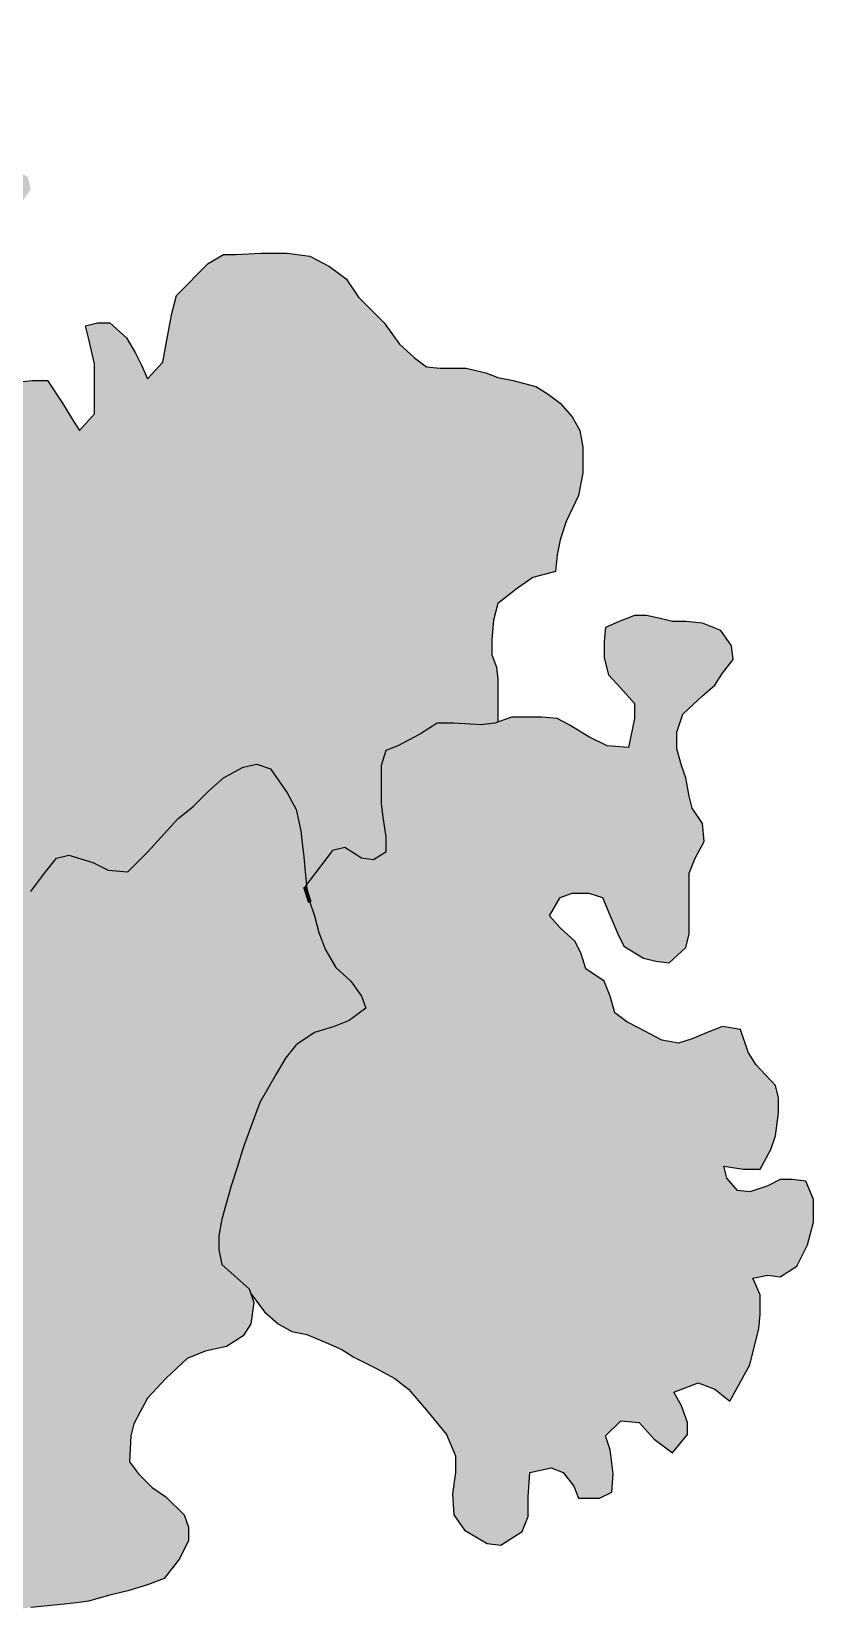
# Model space of a CAD drawing. Header units: millimetres. Extents: x 0 to 59350, y 0 to 29700.
# Drawn here: x 30339 to 31292, y 23905 to 25829 of the extents above; entities that cross this region are included whole.
import ezdxf

# ---------------------------------------------------------------- set-up
doc = ezdxf.new("R2010")
doc.units = ezdxf.units.MM
doc.linetypes.add('PUNKT2_S9', pattern=[1, 0, -1])
doc.layers.add('Standard', color=7, linetype='Continuous', lineweight=25)

msp = doc.modelspace()

# ---------------------------------------------------------------- hatches: boundary and pattern name
at = {"layer": 'Standard', "linetype": 'PUNKT2_S9', "lineweight": 25}
for color, points in [(7, [(30208.7, 24745.8), (30240.1, 24734.7), (30260.5, 24732.9), (30280.8, 24732.9), (30301.1, 24740.2), (30317.7, 24756.9), (30338, 24780.9), (30354.7, 24803.1), (30369.5, 24821.6), (30384.3, 24825.2), (30413.8, 24816.1), (30432.3, 24806.8), (30456.3, 24804.9), (30480.3, 24828.9), (30500.7, 24851.2), (30517.3, 24869.6), (30535.8, 24884.5), (30554.3, 24902.8), (30572.8, 24919.6), (30596.7, 24932.4), (30613.4, 24936.1), (30630, 24930.6), (30650.3, 24901), (30661.5, 24880.8), (30667, 24854.9), (30668.8, 24840), (30670.7, 24823.4), (30672.5, 24804.9), (30673.9, 24789.2), (30705.8, 24830.8), (30720.6, 24834.5), (30740.9, 24821.6), (30755.7, 24819.7), (30770.5, 24828.9), (30770.5, 24847.5), (30766.8, 24871.4), (30764.9, 24888.1), (30764.9, 24934.3), (30770.5, 24952.8), (30785.2, 24958.4), (30813, 24973.1), (30833.3, 24986.1), (30853.6, 24986.1), (30886.9, 24984.1), (30903.5, 24986.1), (30907.2, 24987.4), (30907.2, 25039.6), (30905.4, 25054.3), (30899.8, 25069.2), (30899.8, 25087.6), (30901.7, 25111.7), (30907.2, 25132), (30931.2, 25150.5), (30949.7, 25163.4), (30977.4, 25170.8), (30979.3, 25191.1), (30983, 25209.6), (30990.4, 25231.8), (31005.2, 25263.3), (31010.7, 25290.9), (31010.7, 25322.3), (31007, 25342.7), (30997.8, 25359.3), (30983, 25375.9), (30968.2, 25387), (30953.4, 25396.2), (30925.7, 25403.7), (30907.2, 25407.4), (30892.4, 25412.9), (30868.4, 25418.4), (30837, 25418.4), (30820.3, 25420.3), (30805.6, 25431.3), (30787.1, 25448), (30768.6, 25473.9), (30753.8, 25488.6), (30737.2, 25505.2), (30722.4, 25527.4), (30702.1, 25542.3), (30678.1, 25555.2), (30650.3, 25558.9), (30618.9, 25558.9), (30587.6, 25557), (30572.8, 25557), (30554.3, 25546), (30515.4, 25507.2), (30509.9, 25485), (30504.4, 25457.2), (30498.9, 25425.8), (30480.3, 25405.5), (30473, 25422.1), (30465.6, 25437), (30454.5, 25455.4), (30434.2, 25473.9), (30419.4, 25473.9), (30404.6, 25470.1), (30408.3, 25455.4), (30415.7, 25423.9), (30415.7, 25363), (30397.2, 25342.7), (30388, 25357.4), (30376.8, 25375.9), (30358.4, 25403.7), (30339.9, 25403.7), (30323.3, 25401.9), (30306.6, 25396.2), (30284.5, 25375.9), (30262.3, 25348.2), (30260.5, 25311.2), (30275.3, 25303.9), (30293.7, 25303.9), (30312.2, 25289.1), (30317.7, 25268.8), (30315.9, 25233.7), (30301.1, 25209.6), (30277.1, 25226.2), (30264.1, 25241), (30247.5, 25250.3), (30223.5, 25261.3), (30199.5, 25272.4), (30182.8, 25283.5), (30168, 25290.9), (30153.3, 25305.7), (30144, 25322.3), (30142.2, 25339), (30142.2, 25374.1), (30136.7, 25398.1), (30134.8, 25412.9), (30134.8, 25437), (30140.4, 25483.1), (30149.6, 25497.8), (30164.4, 25503.4), (30181, 25503.4), (30210.6, 25507.2), (30214.3, 25529.3), (30193.9, 25536.6), (30171.8, 25551.5), (30171.8, 25592.1), (30181, 25625.4), (30195.8, 25630.9), (30217.9, 25630.9), (30236.4, 25625.4), (30264.1, 25621.7), (30293.7, 25616.2), (30323.3, 25616.2), (30338, 25636.4), (30334.4, 25651.3), (30308.5, 25667.9), (30288.2, 25675.2), (30271.5, 25682.7), (30245.7, 25686.4), (30227.2, 25704.8), (30217.9, 25723.3), (30217.9, 25745.5), (30225.3, 25767.7), (30236.4, 25786.2), (30238.3, 25806.5), (30227.2, 25821.3), (30206.9, 25813.9), (30192.1, 25813.9), (30177.3, 25819.5), (30160.7, 25826.8), (30134.8, 25828.7), (30114.4, 25828.7), (30096, 25823.1), (30079.3, 25817.5), (30060.9, 25804.6), (30040.5, 25791.7), (30009.1, 25788), (29985.1, 25789.9), (29966.6, 25784.4), (29948.2, 25776.9), (29933.4, 25760.3), (29914.9, 25738.1), (29890.8, 25734.4), (29872.4, 25741.8), (29857.6, 25754.8), (29842.9, 25765.8), (29824.4, 25778.7), (29807.8, 25788), (29789.3, 25795.4), (29767.1, 25799.1), (29735.7, 25799.1), (29713.5, 25795.4), (29696.8, 25784.4), (29687.6, 25767.7), (29685.8, 25751.1), (29685.8, 25736.3), (29696.8, 25721.5), (29719, 25712.2), (29737.5, 25706.7), (29761.5, 25695.6), (29769, 25680.7), (29770.8, 25658.7), (29759.7, 25629.1), (29717.2, 25629.1), (29682, 25621.7), (29682, 25547.8), (29685.8, 25521.9), (29700.6, 25499.7), (29715.3, 25486.8), (29737.5, 25468.3), (29746.7, 25448), (29739.4, 25416.6), (29724.6, 25423.9), (29704.2, 25422.1), (29687.6, 25399.9), (29678.4, 25383.3), (29667.3, 25351.9), (29663.6, 25337.2), (29646.9, 25335.3), (29624.8, 25335.3), (29600.8, 25329.7), (29578.6, 25316.8), (29563.8, 25300.2), (29563.8, 25283.5), (29571.2, 25261.3), (29580.5, 25239.2), (29584.2, 25224.4), (29584.2, 25187.4), (29580.5, 25172.7), (29571.2, 25148.6), (29563.8, 25128.3), (29563.8, 25082.1), (29582.3, 25054.3), (29595.2, 25037.8), (29613.7, 25015.5), (29622.9, 24991.6), (29622.9, 24974.9), (29617.4, 24930.6), (29597.1, 24908.4), (29580.5, 24895.5), (29580.5, 24880.8), (29593.3, 24853), (29608.1, 24827.1), (29622.9, 24810.4), (29652.5, 24803.1), (29652.5, 24771.7), (29654.4, 24756.9), (29658.1, 24738.4), (29661.7, 24721.8), (29663.6, 24705.1), (29665.5, 24684.8), (29667.3, 24670), (29669.1, 24655.3), (29671, 24633), (29685.8, 24653.4), (29698.7, 24677.4), (29707.9, 24703.3), (29715.3, 24718.1), (29726.4, 24732.9), (29758.9, 24737.3), (29781.8, 24736.5), (29763.4, 24723.6), (29743, 24701.4), (29730.1, 24686.7), (29732, 24670), (29748.6, 24668.2), (29767.1, 24668.2), (29781.8, 24664.5), (29802.2, 24655.3), (29836.8, 24632.2), (29855.7, 24649.7), (29870.5, 24653.4), (29887.2, 24653.4), (29911.2, 24649.7), (29929.7, 24636.7), (29955.6, 24627.5), (30007.3, 24622), (30029.5, 24631.2), (30053.5, 24655.3), (30068.3, 24675.6), (30083.1, 24688.5), (30097.8, 24701.4), (30116.3, 24705.1), (30132.9, 24705.1), (30153.3, 24719.9), (30169.9, 24742.2), (30184.7, 24753.2)]), (7, [(31064.3, 24622), (31049.5, 24633), (31043.9, 24653.4), (31036.5, 24671.8), (31014.4, 24686.7), (31008.8, 24705.1), (31001.4, 24719.9), (30983, 24736.5), (30970, 24751.3), (30983, 24773.5), (30997.8, 24779.1), (31018.1, 24779.1), (31034.7, 24773.5), (31043.9, 24751.3), (31053.2, 24729.2), (31060.6, 24714.4), (31084.6, 24699.6), (31099.4, 24695.9), (31116, 24694.1), (31136.3, 24712.6), (31140, 24729.2), (31140, 24803.1), (31147.4, 24821.6), (31158.5, 24841.9), (31156.6, 24864), (31143.8, 24882.6), (31140, 24897.3), (31136.3, 24919.6), (31130.8, 24934.3), (31125.3, 24954.7), (31125.3, 24974.9), (31132.6, 24997.1), (31156.6, 25019.2), (31171.4, 25032.3), (31180.7, 25047), (31193.6, 25063.7), (31191.7, 25080.2), (31178.9, 25098.8), (31156.6, 25108), (31136.3, 25109.8), (31119.7, 25109.8), (31104.9, 25113.5), (31088.3, 25117.2), (31073.5, 25117.2), (31055.1, 25109.8), (31038.4, 25102.5), (31036.5, 25085.7), (31036.5, 25065.5), (31042.1, 25045.1), (31056.9, 25028.6), (31073.5, 25010), (31073.5, 24991.6), (31066.1, 24956.5), (31040.3, 24958.4), (31018.1, 24969.4), (30994.1, 24984.1), (30979.3, 24991.6), (30960.8, 24993.5), (30923.8, 24993.5), (30903.5, 24986.1), (30886.9, 24984.1), (30853.6, 24986.1), (30833.3, 24986.1), (30813, 24973.1), (30785.2, 24958.4), (30770.5, 24952.8), (30764.9, 24934.3), (30764.9, 24888.1), (30766.8, 24871.4), (30770.5, 24847.5), (30770.5, 24828.9), (30755.7, 24819.7), (30740.9, 24821.6), (30720.6, 24834.5), (30705.8, 24830.8), (30673.9, 24789.2), (30674.4, 24784.6), (30678.1, 24768), (30683.6, 24751.3), (30689.1, 24731), (30696.6, 24710.7), (30709.5, 24688.5), (30728, 24671.8), (30740.9, 24653.4), (30746.4, 24638.7), (30726.1, 24623.9), (30707.7, 24616.5), (30683.6, 24609.1), (30661.5, 24594.3), (30648.5, 24577.7), (30637.4, 24559.1), (30617.1, 24524), (30606, 24494.4), (30596.7, 24468.7), (30589.4, 24444.6), (30582, 24422.4), (30576.4, 24402.1), (30570.9, 24381.7), (30567.2, 24361.5), (30567.2, 24344.8), (30570.9, 24326.4), (30589.4, 24309.7), (30604.2, 24296.8), (30606, 24291.2), (30622.7, 24269), (30639.3, 24254.2), (30655.9, 24245), (30674.4, 24241.3), (30700.3, 24230.2), (30716.9, 24222.9), (30731.7, 24213.6), (30757.5, 24200.7), (30781.6, 24187.8), (30798.2, 24174.8), (30820.3, 24148.9), (30844.4, 24119.4), (30855.5, 24093.5), (30855.5, 24073.2), (30851.8, 24047.2), (30853.6, 24021.5), (30866.6, 24002.9), (30894.2, 23986.4), (30910.9, 23984.5), (30936.8, 24001.1), (30944.2, 24019.6), (30944.2, 24043.6), (30946, 24073.2), (30971.9, 24078.7), (30986.7, 24073.2), (30999.6, 24056.6), (31005.2, 24041.7), (31031, 24041.7), (31045.8, 24049.2), (31047.6, 24071.3), (31043.9, 24100.9), (31038.4, 24117.6), (31056.9, 24136), (31079.1, 24134.2), (31097.5, 24113.8), (31119.7, 24097.2), (31138.2, 24119.4), (31138.2, 24134.2), (31130.8, 24154.5), (31121.5, 24171.1), (31151.1, 24182.2), (31171.4, 24174.8), (31189.9, 24160), (31214, 24204.4), (31225, 24248.7), (31226.9, 24265.4), (31226.9, 24289.5), (31217.7, 24309.7), (31236.1, 24313.4), (31250.9, 24311.5), (31271.2, 24324.6), (31284.2, 24350.3), (31291.6, 24378.1), (31291.6, 24405.8), (31282.3, 24427.9), (31265.7, 24429.9), (31250.9, 24429.9), (31236.1, 24422.4), (31214, 24415), (31199.2, 24416.8), (31186.2, 24431.7), (31182.6, 24446.4), (31206.5, 24442.8), (31226.9, 24442.8), (31239.8, 24466.8), (31245.3, 24483.4), (31249.1, 24511.2), (31249.1, 24529.5), (31245.3, 24544.4), (31221.3, 24570.3), (31212.1, 24585.1), (31202.9, 24612.8), (31180.7, 24616.5), (31162.2, 24609.1), (31143.8, 24601.6), (31127.1, 24596.1), (31106.8, 24599.8), (31079.1, 24614.6)]), (96, [(30132.9, 24705.1), (30116.3, 24705.1), (30097.8, 24701.4), (30083.1, 24688.5), (30068.3, 24675.6), (30053.5, 24655.3), (30029.5, 24631.2), (30007.3, 24622), (29955.6, 24627.5), (29929.7, 24636.7), (29911.2, 24649.7), (29887.2, 24653.4), (29870.5, 24653.4), (29855.7, 24649.7), (29831.7, 24627.5), (29820.6, 24605.4), (29813.3, 24586.9), (29807.8, 24564.7), (29802.2, 24542.6), (29793, 24518.5), (29778.2, 24524), (29757.8, 24535.2), (29737.5, 24546.3), (29722.7, 24544.4), (29704.2, 24524), (29695, 24505.6), (29691.3, 24485.2), (29693.2, 24465), (29704.2, 24450.1), (29713.5, 24429.9), (29713.5, 24413.2), (29709.8, 24394.8), (29702.4, 24376.2), (29700.6, 24359.7), (29700.6, 24342.9), (29717.2, 24326.4), (29739.4, 24309.7), (29759.7, 24298.6), (29778.2, 24300.5), (29800.3, 24306), (29820.6, 24318.9), (29837.3, 24335.6), (29850.2, 24350.3), (29876.9, 24369.8), (29935.2, 24348.5), (29950, 24344.8), (29968.5, 24330.1), (29987, 24313.4), (30003.6, 24291.3), (30014.7, 24272.7), (30025.8, 24248.7), (30029.5, 24226.6), (30029.5, 24197), (30033.2, 24176.7), (30038.7, 24158.2), (30057.2, 24143.4), (30072, 24137.9), (30088.6, 24130.5), (30110.8, 24115.6), (30123.7, 24099.1), (30138.5, 24080.5), (30151.4, 24064), (30160.7, 24049.2), (30171.8, 24027), (30179.2, 24002.9), (30192.1, 23988.2), (30203.1, 23971.5), (30214.3, 23953.1), (30232.7, 23936.4), (30247.5, 23925.3), (30271.5, 23916.2), (30291.9, 23906.8), (30310.4, 23905), (30338, 23908.8), (30358.4, 23910.6), (30378.7, 23912.5), (30393.5, 23914.3), (30408.3, 23916.2), (30434.2, 23923.5), (30456.3, 23929), (30480.3, 23936.4), (30500.7, 23943.9), (30519.2, 23967.8), (30530.2, 23990.1), (30530.2, 24006.6), (30524.7, 24021.5), (30502.5, 24043.6), (30485.9, 24054.7), (30469.3, 24071.3), (30458.2, 24086.1), (30460, 24117.6), (30463.7, 24132.3), (30471.1, 24147.1), (30480.3, 24163.7), (30502.5, 24187.8), (30528.4, 24211.8), (30550.6, 24221.1), (30576.4, 24226.6), (30596.7, 24239.5), (30606, 24254.2), (30609.7, 24280.1), (30604.2, 24296.8), (30589.4, 24309.7), (30570.9, 24326.4), (30567.2, 24344.8), (30567.2, 24361.5), (30570.9, 24381.7), (30576.4, 24402.1), (30582, 24422.4), (30589.4, 24444.6), (30596.7, 24468.7), (30606, 24494.4), (30617.1, 24524), (30637.4, 24559.1), (30648.5, 24577.7), (30661.5, 24594.3), (30683.6, 24609.1), (30707.7, 24616.5), (30726.1, 24623.9), (30746.4, 24638.7), (30740.9, 24653.4), (30728, 24671.8), (30709.5, 24688.5), (30696.6, 24710.7), (30689.1, 24731), (30683.6, 24751.3), (30671.9, 24786.5), (30673.9, 24789.2), (30672.5, 24804.9), (30670.7, 24823.4), (30668.8, 24840), (30667, 24854.9), (30661.5, 24880.8), (30650.3, 24901), (30630, 24930.6), (30613.4, 24936.1), (30596.7, 24932.4), (30572.8, 24919.6), (30554.3, 24902.8), (30535.8, 24884.5), (30517.3, 24869.6), (30500.7, 24851.2), (30480.3, 24828.9), (30456.3, 24804.9), (30432.3, 24806.8), (30413.8, 24816.1), (30384.3, 24825.2), (30369.5, 24821.6), (30354.7, 24803.1), (30338, 24780.9), (30317.7, 24756.9), (30301.1, 24740.2), (30280.8, 24732.9), (30260.5, 24732.9), (30240.1, 24734.7), (30208.7, 24745.8), (30184.7, 24753.2), (30169.9, 24742.2), (30153.3, 24719.9)])]:
    msp.add_hatch(color=color, dxfattribs=at).paths.add_polyline_path(points)

# ---------------------------------------------------------------- linework, layer by layer
at = {"layer": 'Standard', "color": 7, "linetype": 'Continuous', "lineweight": -3}
for p, q in [((30515.4, 25507.2), (30554.3, 25546)), ((30554.3, 25546), (30572.8, 25557)), ((30572.8, 25557), (30587.6, 25557)), ((30587.6, 25557), (30618.9, 25558.9)), ((30618.9, 25558.9), (30650.3, 25558.9)), ((30650.3, 25558.9), (30678.1, 25555.2)), ((30678.1, 25555.2), (30702.1, 25542.3)), ((30702.1, 25542.3), (30722.4, 25527.4)), ((30722.4, 25527.4), (30737.2, 25505.2)), ((30509.9, 25485), (30515.4, 25507.2)), ((30737.2, 25505.2), (30753.8, 25488.6)), ((30753.8, 25488.6), (30768.6, 25473.9)), ((30404.6, 25470.1), (30419.4, 25473.9)), ((30408.3, 25455.4), (30404.6, 25470.1)), ((30419.4, 25473.9), (30434.2, 25473.9)), ((30434.2, 25473.9), (30454.5, 25455.4)), ((30504.4, 25457.2), (30509.9, 25485)), ((30768.6, 25473.9), (30787.1, 25448)), ((30415.7, 25423.9), (30408.3, 25455.4)), ((30454.5, 25455.4), (30465.6, 25437)), ((30498.9, 25425.8), (30504.4, 25457.2)), ((30465.6, 25437), (30473, 25422.1)), ((30787.1, 25448), (30805.6, 25431.3)), ((30805.6, 25431.3), (30820.3, 25420.3)), ((30415.7, 25385.1), (30415.7, 25423.9)), ((30473, 25422.1), (30480.3, 25405.5)), ((30480.3, 25405.5), (30498.9, 25425.8)), ((30820.3, 25420.3), (30837, 25418.4)), ((30837, 25418.4), (30851.8, 25418.4)), ((30851.8, 25418.4), (30868.4, 25418.4)), ((30868.4, 25418.4), (30892.4, 25412.9)), ((30892.4, 25412.9), (30907.2, 25407.4)), ((30323.3, 25401.9), (30339.9, 25403.7)), ((30339.9, 25403.7), (30358.4, 25403.7)), ((30358.4, 25403.7), (30376.8, 25375.9)), ((30907.2, 25407.4), (30925.7, 25403.7)), ((30925.7, 25403.7), (30953.4, 25396.2)), ((30953.4, 25396.2), (30968.2, 25387)), ((30376.8, 25375.9), (30388, 25357.4)), ((30415.7, 25363), (30415.7, 25385.1)), ((30968.2, 25387), (30983, 25375.9)), ((30983, 25375.9), (30997.8, 25359.3)), ((30388, 25357.4), (30397.2, 25342.7)), ((30397.2, 25342.7), (30415.7, 25363)), ((30997.8, 25359.3), (31007, 25342.7)), ((31007, 25342.7), (31010.7, 25322.3)), ((31010.7, 25322.3), (31010.7, 25290.9)), ((31010.7, 25290.9), (31005.2, 25263.3)), ((31005.2, 25263.3), (30990.4, 25231.8)), ((30990.4, 25231.8), (30983, 25209.6)), ((30983, 25209.6), (30979.3, 25191.1)), ((30979.3, 25191.1), (30977.4, 25170.8)), ((30949.7, 25163.4), (30931.2, 25150.5)), ((30977.4, 25170.8), (30949.7, 25163.4)), ((30931.2, 25150.5), (30907.2, 25132)), ((30907.2, 25132), (30901.7, 25111.7)), ((30901.7, 25111.7), (30899.8, 25087.6)), ((31055.1, 25109.8), (31038.4, 25102.5)), ((31073.5, 25117.2), (31055.1, 25109.8)), ((31088.3, 25117.2), (31073.5, 25117.2)), ((31104.9, 25113.5), (31088.3, 25117.2)), ((31119.7, 25109.8), (31104.9, 25113.5)), ((31136.3, 25109.8), (31119.7, 25109.8)), ((31156.6, 25108), (31136.3, 25109.8)), ((31178.9, 25098.8), (31156.6, 25108)), ((30899.8, 25087.6), (30899.8, 25069.2)), ((31038.4, 25102.5), (31036.5, 25085.7)), ((31036.5, 25085.7), (31036.5, 25065.5)), ((31191.7, 25080.2), (31178.9, 25098.8)), ((30899.8, 25069.2), (30905.4, 25054.3)), ((31036.5, 25065.5), (31042.1, 25045.1)), ((31193.6, 25063.7), (31191.7, 25080.2)), ((30905.4, 25054.3), (30907.2, 25039.6)), ((31171.4, 25032.3), (31180.7, 25047)), ((31180.7, 25047), (31193.6, 25063.7)), ((30907.2, 25039.6), (30907.2, 25021.2)), ((31042.1, 25045.1), (31056.9, 25028.6)), ((31056.9, 25028.6), (31073.5, 25010)), ((31156.6, 25019.2), (31171.4, 25032.3)), ((30907.2, 25021.2), (30907.2, 24987.4)), ((31073.5, 25010), (31073.5, 24991.6)), ((31132.6, 24997.1), (31156.6, 25019.2)), ((30923.8, 24993.5), (30903.5, 24986.1)), ((30938.6, 24993.5), (30923.8, 24993.5)), ((30960.8, 24993.5), (30938.6, 24993.5)), ((30979.3, 24991.6), (30960.8, 24993.5)), ((30994.1, 24984.1), (30979.3, 24991.6)), ((31073.5, 24991.6), (31066.1, 24956.5)), ((31125.3, 24974.9), (31132.6, 24997.1)), ((30813, 24973.1), (30785.2, 24958.4)), ((30833.3, 24986.1), (30813, 24973.1)), ((30853.6, 24986.1), (30833.3, 24986.1)), ((30886.9, 24984.1), (30853.6, 24986.1)), ((30903.5, 24986.1), (30886.9, 24984.1)), ((31018.1, 24969.4), (30994.1, 24984.1)), ((31040.3, 24958.4), (31018.1, 24969.4)), ((31125.3, 24954.7), (31125.3, 24974.9)), ((30770.5, 24952.8), (30764.9, 24934.3)), ((30785.2, 24958.4), (30770.5, 24952.8)), ((31066.1, 24956.5), (31040.3, 24958.4)), ((31130.8, 24934.3), (31125.3, 24954.7)), ((30572.8, 24919.6), (30596.7, 24932.4)), ((30596.7, 24932.4), (30613.4, 24936.1)), ((30613.4, 24936.1), (30630, 24930.6)), ((30630, 24930.6), (30650.3, 24901)), ((30764.9, 24934.3), (30764.9, 24906.5)), ((31136.3, 24919.6), (31130.8, 24934.3)), ((30554.3, 24902.8), (30572.8, 24919.6)), ((31140, 24897.3), (31136.3, 24919.6)), ((30535.8, 24884.5), (30554.3, 24902.8)), ((30650.3, 24901), (30661.5, 24880.8)), ((30764.9, 24906.5), (30764.9, 24888.1)), ((31143.8, 24882.6), (31140, 24897.3)), ((30517.3, 24869.6), (30535.8, 24884.5)), ((30661.5, 24880.8), (30667, 24854.9)), ((30764.9, 24888.1), (30766.8, 24871.4)), ((31156.6, 24864), (31143.8, 24882.6)), ((30500.7, 24851.2), (30517.3, 24869.6)), ((30667, 24854.9), (30668.8, 24840)), ((30766.8, 24871.4), (30770.5, 24847.5)), ((31158.5, 24841.9), (31156.6, 24864)), ((30480.3, 24828.9), (30500.7, 24851.2)), ((30668.8, 24840), (30670.7, 24823.4)), ((30720.6, 24834.5), (30705.8, 24830.8)), ((30740.9, 24821.6), (30720.6, 24834.5)), ((30770.5, 24847.5), (30770.5, 24828.9)), ((31147.4, 24821.6), (31158.5, 24841.9)), ((30354.7, 24803.1), (30369.5, 24821.6)), ((30369.5, 24821.6), (30384.3, 24825.2)), ((30384.3, 24825.2), (30413.8, 24816.1)), ((30413.8, 24816.1), (30432.3, 24806.8)), ((30456.3, 24804.9), (30480.3, 24828.9)), ((30670.7, 24823.4), (30672.5, 24804.9)), ((30705.8, 24830.8), (30671.9, 24786.5)), ((30755.7, 24819.7), (30740.9, 24821.6)), ((30770.5, 24828.9), (30755.7, 24819.7)), ((31140, 24803.1), (31147.4, 24821.6)), ((30338, 24780.9), (30354.7, 24803.1)), ((30432.3, 24806.8), (30456.3, 24804.9)), ((30672.5, 24804.9), (30674.4, 24784.6)), ((31140, 24788.3), (31140, 24803.1)), ((30674.4, 24784.6), (30678.1, 24768)), ((30983, 24773.5), (30997.8, 24779.1)), ((30997.8, 24779.1), (31018.1, 24779.1)), ((31018.1, 24779.1), (31034.7, 24773.5)), ((31140, 24768), (31140, 24788.3)), ((30678.1, 24768), (30683.6, 24751.3)), ((30970, 24751.3), (30983, 24773.5)), ((31034.7, 24773.5), (31043.9, 24751.3)), ((31140, 24749.5), (31140, 24768)), ((30683.6, 24751.3), (30689.1, 24731)), ((30983, 24736.5), (30970, 24751.3)), ((31043.9, 24751.3), (31053.2, 24729.2)), ((31140, 24729.2), (31140, 24749.5)), ((30689.1, 24731), (30696.6, 24710.7)), ((31001.4, 24719.9), (30983, 24736.5)), ((31008.8, 24705.1), (31001.4, 24719.9)), ((31053.2, 24729.2), (31060.6, 24714.4)), ((31136.3, 24712.6), (31140, 24729.2)), ((30696.6, 24710.7), (30709.5, 24688.5)), ((31014.4, 24686.7), (31008.8, 24705.1)), ((31060.6, 24714.4), (31084.6, 24699.6)), ((31084.6, 24699.6), (31099.4, 24695.9)), ((31116, 24694.1), (31136.3, 24712.6)), ((30709.5, 24688.5), (30728, 24671.8)), ((31036.5, 24671.8), (31014.4, 24686.7)), ((31099.4, 24695.9), (31116, 24694.1)), ((30728, 24671.8), (30740.9, 24653.4)), ((31043.9, 24653.4), (31036.5, 24671.8)), ((30740.9, 24653.4), (30746.4, 24638.7)), ((31049.5, 24633), (31043.9, 24653.4)), ((30726.1, 24623.9), (30707.7, 24616.5)), ((30746.4, 24638.7), (30726.1, 24623.9)), ((31064.3, 24622), (31049.5, 24633)), ((30683.6, 24609.1), (30661.5, 24594.3)), ((30707.7, 24616.5), (30683.6, 24609.1)), ((31079.1, 24614.6), (31064.3, 24622)), ((31106.8, 24599.8), (31079.1, 24614.6)), ((31162.2, 24609.1), (31143.8, 24601.6)), ((31180.7, 24616.5), (31162.2, 24609.1)), ((31202.9, 24612.8), (31180.7, 24616.5)), ((31212.1, 24585.1), (31202.9, 24612.8)), ((30661.5, 24594.3), (30648.5, 24577.7)), ((31127.1, 24596.1), (31106.8, 24599.8)), ((31143.8, 24601.6), (31127.1, 24596.1)), ((31221.3, 24570.3), (31212.1, 24585.1)), ((30648.5, 24577.7), (30637.4, 24559.1)), ((31245.3, 24544.4), (31221.3, 24570.3)), ((30637.4, 24559.1), (30617.1, 24524)), ((31249.1, 24529.5), (31245.3, 24544.4)), ((31249.1, 24511.2), (31249.1, 24529.5)), ((30617.1, 24524), (30606, 24494.4)), ((31245.3, 24483.4), (31249.1, 24511.2)), ((30606, 24494.4), (30596.7, 24468.7)), ((30596.7, 24468.7), (30589.4, 24444.6)), ((31239.8, 24466.8), (31245.3, 24483.4)), ((31226.9, 24442.8), (31239.8, 24466.8)), ((30589.4, 24444.6), (30582, 24422.4)), ((31186.2, 24431.7), (31182.6, 24446.4)), ((31182.6, 24446.4), (31206.5, 24442.8)), ((31199.2, 24416.8), (31186.2, 24431.7)), ((31206.5, 24442.8), (31226.9, 24442.8)), ((30582, 24422.4), (30576.4, 24402.1)), ((31214, 24415), (31199.2, 24416.8)), ((31236.1, 24422.4), (31214, 24415)), ((31250.9, 24429.9), (31236.1, 24422.4)), ((31265.7, 24429.9), (31250.9, 24429.9)), ((31282.3, 24427.9), (31265.7, 24429.9)), ((31291.6, 24405.8), (31282.3, 24427.9)), ((30576.4, 24402.1), (30570.9, 24381.7)), ((31291.6, 24378.1), (31291.6, 24405.8)), ((30570.9, 24381.7), (30567.2, 24361.5)), ((31284.2, 24350.3), (31291.6, 24378.1)), ((30567.2, 24361.5), (30567.2, 24344.8)), ((30567.2, 24344.8), (30570.9, 24326.4)), ((31271.2, 24324.6), (31284.2, 24350.3)), ((30570.9, 24326.4), (30589.4, 24309.7)), ((31250.9, 24311.5), (31271.2, 24324.6)), ((30589.4, 24309.7), (30604.2, 24296.8)), ((30604.2, 24296.8), (30609.7, 24280.1)), ((31217.7, 24309.7), (31236.1, 24313.4)), ((31226.9, 24289.5), (31217.7, 24309.7)), ((31236.1, 24313.4), (31250.9, 24311.5)), ((30606, 24291.2), (30622.7, 24269)), ((30609.7, 24280.1), (30606, 24254.2)), ((31226.9, 24265.4), (31226.9, 24289.5)), ((30622.7, 24269), (30639.3, 24254.2)), ((31225, 24248.7), (31226.9, 24265.4)), ((30596.7, 24239.5), (30576.4, 24226.6)), ((30606, 24254.2), (30596.7, 24239.5)), ((30639.3, 24254.2), (30655.9, 24245)), ((30655.9, 24245), (30674.4, 24241.3)), ((30674.4, 24241.3), (30700.3, 24230.2)), ((31214, 24204.4), (31225, 24248.7)), ((30550.6, 24221.1), (30528.4, 24211.8)), ((30576.4, 24226.6), (30550.6, 24221.1)), ((30700.3, 24230.2), (30716.9, 24222.9)), ((30716.9, 24222.9), (30731.7, 24213.6)), ((30528.4, 24211.8), (30502.5, 24187.8)), ((30731.7, 24213.6), (30757.5, 24200.7)), ((30757.5, 24200.7), (30781.6, 24187.8)), ((31189.9, 24160), (31214, 24204.4)), ((30502.5, 24187.8), (30480.3, 24163.7)), ((30781.6, 24187.8), (30798.2, 24174.8)), ((31121.5, 24171.1), (31151.1, 24182.2)), ((31151.1, 24182.2), (31171.4, 24174.8)), ((30480.3, 24163.7), (30471.1, 24147.1)), ((30798.2, 24174.8), (30820.3, 24148.9)), ((31130.8, 24154.5), (31121.5, 24171.1)), ((31171.4, 24174.8), (31189.9, 24160)), ((30471.1, 24147.1), (30463.7, 24132.3)), ((30820.3, 24148.9), (30844.4, 24119.4)), ((31138.2, 24134.2), (31130.8, 24154.5)), ((30463.7, 24132.3), (30460, 24117.6)), ((31038.4, 24117.6), (31056.9, 24136)), ((31056.9, 24136), (31079.1, 24134.2)), ((31079.1, 24134.2), (31097.5, 24113.8)), ((31138.2, 24119.4), (31138.2, 24134.2)), ((30460, 24117.6), (30458.2, 24086.1)), ((30844.4, 24119.4), (30855.5, 24093.5)), ((31043.9, 24100.9), (31038.4, 24117.6)), ((31097.5, 24113.8), (31119.7, 24097.2)), ((31119.7, 24097.2), (31138.2, 24119.4)), ((30458.2, 24086.1), (30469.3, 24071.3)), ((30855.5, 24093.5), (30855.5, 24073.2)), ((31047.6, 24071.3), (31043.9, 24100.9)), ((30469.3, 24071.3), (30485.9, 24054.7)), ((30855.5, 24073.2), (30851.8, 24047.2)), ((30944.2, 24043.6), (30946, 24073.2)), ((30946, 24073.2), (30971.9, 24078.7)), ((30971.9, 24078.7), (30986.7, 24073.2)), ((30986.7, 24073.2), (30999.6, 24056.6)), ((31045.8, 24049.2), (31047.6, 24071.3)), ((30485.9, 24054.7), (30502.5, 24043.6)), ((30851.8, 24047.2), (30853.6, 24021.5)), ((30999.6, 24056.6), (31005.2, 24041.7)), ((31031, 24041.7), (31045.8, 24049.2)), ((30502.5, 24043.6), (30524.7, 24021.5)), ((30944.2, 24019.6), (30944.2, 24043.6)), ((31005.2, 24041.7), (31031, 24041.7)), ((30524.7, 24021.5), (30530.2, 24006.6)), ((30853.6, 24021.5), (30866.6, 24002.9)), ((30936.8, 24001.1), (30944.2, 24019.6)), ((30530.2, 23990.1), (30519.2, 23967.8)), ((30530.2, 24006.6), (30530.2, 23990.1)), ((30866.6, 24002.9), (30894.2, 23986.4)), ((30910.9, 23984.5), (30936.8, 24001.1)), ((30894.2, 23986.4), (30910.9, 23984.5)), ((30519.2, 23967.8), (30500.7, 23943.9)), ((30480.3, 23936.4), (30456.3, 23929)), ((30500.7, 23943.9), (30480.3, 23936.4)), ((30378.7, 23912.5), (30358.4, 23910.6)), ((30393.5, 23914.3), (30378.7, 23912.5)), ((30408.3, 23916.2), (30393.5, 23914.3)), ((30434.2, 23923.5), (30408.3, 23916.2)), ((30456.3, 23929), (30434.2, 23923.5)), ((30358.4, 23910.6), (30338, 23908.8))]:
    msp.add_line(p, q, dxfattribs=at)
at = {"layer": 'Standard', "color": 7, "linetype": 'Continuous', "lineweight": 70}
msp.add_line((30678.1, 24768), (30671.9, 24786.5), dxfattribs=at)

doc.saveas('drawing.dxf')
